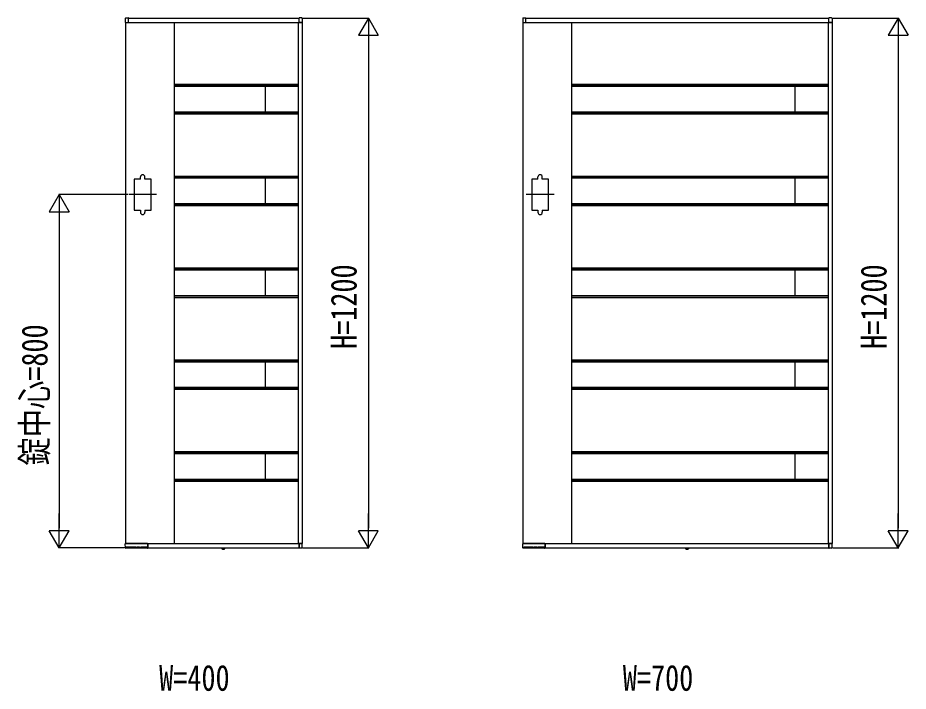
# Model space of a CAD drawing. Units: millimetres, scale not verified. Extents: x -8410 to 8410, y -5940 to 5940.
# Drawn here: x -1654 to 363, y 1326 to 2850 of the extents above; entities that cross this region are included whole.
import ezdxf
from ezdxf.enums import TextEntityAlignment as Align

# ---------------------------------------------------------------- set-up
doc = ezdxf.new("R2010")
doc.units = ezdxf.units.MM
doc.header["$LTSCALE"] = 30
doc.layers.add('0-2_YKK_A1', color=4, linetype='Continuous')
doc.layers.add('0-3_YKK_D', color=6, linetype='Continuous')
doc.styles.add('ＭＳ ゴシック', font='')
doc.styles.get('ＭＳ ゴシック').set_extended_font_data('MS Gothic')

msp = doc.modelspace()

# ---------------------------------------------------------------- linework, layer by layer
at = {"layer": '0-2_YKK_A1'}
for p, q in [((-1410.46, 2848.63), (-1410.46, 2840.5)), ((-1409.05, 2850.13), (-1403.49, 2850.47)), ((-1402.96, 2850), (-1016.96, 2850)), ((-1402.96, 2840), (-1402.96, 2850)), ((-1402.96, 2840.3), (-1402.96, 2849.97)), ((-1016.96, 2840), (-1016.96, 2850)), ((-1016.96, 2840.3), (-1016.96, 2849.97)), ((-1010.87, 2850.13), (-1016.43, 2850.47)), ((-1009.46, 2848.63), (-1009.46, 2840.5)), ((-510.46, 2848.63), (-510.46, 2840.5)), ((-509.05, 2850.13), (-503.49, 2850.47)), ((-502.96, 2850), (183.04, 2850)), ((-502.96, 2840), (-502.96, 2850)), ((-502.96, 2840.3), (-502.96, 2849.97)), ((183.04, 2840), (183.04, 2850)), ((183.04, 2840.3), (183.04, 2849.97)), ((189.13, 2850.13), (183.57, 2850.47)), ((190.54, 2848.63), (190.54, 2840.5)), ((-1409.96, 2840), (-1409.96, 1660)), ((-1409.96, 2840), (-1009.96, 2840)), ((-1409.96, 2840), (-1403.26, 2840)), ((-1403.26, 2840), (-1403.26, 2840)), ((-1299.96, 2840), (-1299.96, 1660)), ((-1018.96, 2840), (-1018.96, 1660)), ((-1009.96, 2840), (-1016.66, 2840)), ((-1016.66, 2840), (-1016.66, 2840)), ((-1009.96, 2840), (-1009.96, 1660)), ((-509.96, 2840), (-509.96, 1660)), ((-509.96, 2840), (190.04, 2840)), ((-509.96, 2840), (-503.26, 2840)), ((-503.26, 2840), (-503.26, 2840)), ((-399.96, 2840), (-399.96, 1660)), ((181.04, 2840), (181.04, 1660)), ((190.04, 2840), (183.34, 2840)), ((183.34, 2840), (183.34, 2840)), ((190.04, 2840), (190.04, 1660)), ((-1018.96, 2699.5), (-1299.96, 2699.5)), ((-1018.96, 2698.5), (-1299.96, 2698.5)), ((-1018.96, 2695.44), (-1299.96, 2695.44)), ((-1018.96, 2695), (-1299.96, 2695)), ((-1093.96, 2695), (-1093.96, 2637)), ((181.04, 2699.5), (-399.96, 2699.5)), ((181.04, 2698.5), (-399.96, 2698.5)), ((181.04, 2695.44), (-399.96, 2695.44)), ((181.04, 2695), (-399.96, 2695)), ((106.04, 2695), (106.04, 2637)), ((-1018.96, 2637), (-1299.96, 2637)), ((-1018.96, 2636.56), (-1299.96, 2636.56)), ((-1018.96, 2633.5), (-1299.96, 2633.5)), ((-1018.96, 2632.5), (-1299.96, 2632.5)), ((181.04, 2637), (-399.96, 2637)), ((181.04, 2636.56), (-399.96, 2636.56)), ((181.04, 2633.5), (-399.96, 2633.5)), ((181.04, 2632.5), (-399.96, 2632.5)), ((-1375.96, 2485), (-1375.96, 2490)), ((-1365.96, 2485), (-1365.96, 2490)), ((-1018.96, 2491.5), (-1299.96, 2491.5)), ((-1018.96, 2490.5), (-1299.96, 2490.5)), ((-1018.96, 2487.44), (-1299.96, 2487.44)), ((-1018.96, 2487), (-1299.96, 2487)), ((-1093.96, 2487), (-1093.96, 2429)), ((-475.96, 2485), (-475.96, 2490)), ((-465.96, 2485), (-465.96, 2490)), ((181.04, 2491.5), (-399.96, 2491.5)), ((181.04, 2490.5), (-399.96, 2490.5)), ((181.04, 2487.44), (-399.96, 2487.44)), ((181.04, 2487), (-399.96, 2487)), ((106.04, 2487), (106.04, 2429)), ((-1339.46, 2450), (-1402.46, 2450)), ((-439.46, 2450), (-502.46, 2450)), ((-1018.96, 2429), (-1299.96, 2429)), ((-1018.96, 2428.56), (-1299.96, 2428.56)), ((-1018.96, 2425.5), (-1299.96, 2425.5)), ((-1018.96, 2424.5), (-1299.96, 2424.5)), ((181.04, 2429), (-399.96, 2429)), ((181.04, 2428.56), (-399.96, 2428.56)), ((181.04, 2425.5), (-399.96, 2425.5)), ((181.04, 2424.5), (-399.96, 2424.5)), ((-1375.96, 2415), (-1375.96, 2410)), ((-1365.96, 2415), (-1365.96, 2410)), ((-475.96, 2415), (-475.96, 2410)), ((-465.96, 2415), (-465.96, 2410)), ((-1018.96, 2283.5), (-1299.96, 2283.5)), ((-1018.96, 2282.5), (-1299.96, 2282.5)), ((-1018.96, 2279.44), (-1299.96, 2279.44)), ((-1018.96, 2279), (-1299.96, 2279)), ((-1093.96, 2279), (-1093.96, 2221)), ((181.04, 2283.5), (-399.96, 2283.5)), ((181.04, 2282.5), (-399.96, 2282.5)), ((181.04, 2279.44), (-399.96, 2279.44)), ((181.04, 2279), (-399.96, 2279)), ((106.04, 2279), (106.04, 2221)), ((-1018.96, 2221), (-1299.96, 2221)), ((-1018.96, 2220.56), (-1299.96, 2220.56)), ((181.04, 2221), (-399.96, 2221)), ((181.04, 2220.56), (-399.96, 2220.56)), ((-1018.96, 2217.5), (-1299.96, 2217.5)), ((-1018.96, 2216.5), (-1299.96, 2216.5)), ((181.04, 2217.5), (-399.96, 2217.5)), ((181.04, 2216.5), (-399.96, 2216.5)), ((-1018.96, 2075.5), (-1299.96, 2075.5)), ((-1018.96, 2074.5), (-1299.96, 2074.5)), ((-1018.96, 2071.44), (-1299.96, 2071.44)), ((-1018.96, 2071), (-1299.96, 2071)), ((-1093.96, 2071), (-1093.96, 2013)), ((181.04, 2075.5), (-399.96, 2075.5)), ((181.04, 2074.5), (-399.96, 2074.5)), ((181.04, 2071.44), (-399.96, 2071.44)), ((181.04, 2071), (-399.96, 2071)), ((106.04, 2071), (106.04, 2013)), ((-1018.96, 2013), (-1299.96, 2013)), ((-1018.96, 2012.56), (-1299.96, 2012.56)), ((-1018.96, 2009.5), (-1299.96, 2009.5)), ((-1018.96, 2008.5), (-1299.96, 2008.5)), ((181.04, 2013), (-399.96, 2013)), ((181.04, 2012.56), (-399.96, 2012.56)), ((181.04, 2009.5), (-399.96, 2009.5)), ((181.04, 2008.5), (-399.96, 2008.5)), ((-1018.96, 1867.5), (-1299.96, 1867.5)), ((-1018.96, 1866.5), (-1299.96, 1866.5)), ((-1018.96, 1863.44), (-1299.96, 1863.44)), ((-1018.96, 1863), (-1299.96, 1863)), ((-1093.96, 1863), (-1093.96, 1805)), ((181.04, 1867.5), (-399.96, 1867.5)), ((181.04, 1866.5), (-399.96, 1866.5)), ((181.04, 1863.44), (-399.96, 1863.44)), ((181.04, 1863), (-399.96, 1863)), ((106.04, 1863), (106.04, 1805)), ((-1018.96, 1805), (-1299.96, 1805)), ((-1018.96, 1804.56), (-1299.96, 1804.56)), ((-1018.96, 1801.5), (-1299.96, 1801.5)), ((-1018.96, 1800.5), (-1299.96, 1800.5)), ((181.04, 1805), (-399.96, 1805)), ((181.04, 1804.56), (-399.96, 1804.56)), ((181.04, 1801.5), (-399.96, 1801.5)), ((181.04, 1800.5), (-399.96, 1800.5)), ((-1409.85, 1649.97), (-1410.43, 1659.47)), ((-1409.96, 1660), (-1009.96, 1660)), ((-1360.26, 1660), (-1409.93, 1660)), ((-1359.96, 1659.7), (-1359.96, 1650.02)), ((-1359.66, 1660), (-1359.66, 1650)), ((-1016.96, 1650), (-1016.96, 1660)), ((-1016.96, 1659.7), (-1016.96, 1650.03)), ((-1009.96, 1660), (-1016.66, 1660)), ((-1016.66, 1660), (-1016.66, 1660)), ((-1009.46, 1651.37), (-1009.46, 1659.5)), ((-509.85, 1649.97), (-510.43, 1659.47)), ((-509.96, 1660), (190.04, 1660)), ((-460.26, 1660), (-509.93, 1660)), ((-459.96, 1659.7), (-459.96, 1650.02)), ((-459.66, 1660), (-459.66, 1650)), ((183.04, 1650), (183.04, 1660)), ((183.04, 1659.7), (183.04, 1650.03)), ((190.04, 1660), (183.34, 1660)), ((183.34, 1660), (183.34, 1660)), ((190.54, 1651.37), (190.54, 1659.5)), ((-1408.6, 1649.5), (-1409.35, 1649.5)), ((-1408.1, 1649.99), (-1408.07, 1651.81)), ((-1408.09, 1650.5), (-1361.79, 1650.5)), ((-1387.17, 1652.1), (-1407.75, 1652.1)), ((-1386.85, 1651.81), (-1386.84, 1650.99)), ((-1385.12, 1650.99), (-1385.1, 1651.81)), ((-1378.13, 1652.1), (-1384.79, 1652.1)), ((-1377.82, 1651.81), (-1377.8, 1650.99)), ((-1376.08, 1650.99), (-1376.07, 1651.81)), ((-1362.13, 1652.1), (-1375.75, 1652.1)), ((-1365.86, 1652.1), (-1365.84, 1650.99)), ((-1361.82, 1651.81), (-1361.79, 1650.01)), ((-1360.46, 1649.52), (-1361.29, 1649.52)), ((-1359.66, 1650), (-1016.96, 1650)), ((-1192.22, 1649.5), (-1192.13, 1650)), ((-1192.22, 1649.5), (-1192.05, 1648.53)), ((-1192.22, 1649.5), (-1184.4, 1649.5)), ((-1192.13, 1650), (-1184.49, 1650)), ((-1188.31, 1645.8), (-1188.31, 1650)), ((-1184.4, 1649.5), (-1184.57, 1648.53)), ((-1184.4, 1649.5), (-1184.49, 1650)), ((-1010.87, 1649.87), (-1016.43, 1649.53)), ((-508.6, 1649.5), (-509.35, 1649.5)), ((-508.1, 1649.99), (-508.07, 1651.81)), ((-508.09, 1650.5), (-461.79, 1650.5)), ((-487.17, 1652.1), (-507.75, 1652.1)), ((-486.85, 1651.81), (-486.84, 1650.99)), ((-485.12, 1650.99), (-485.1, 1651.81)), ((-478.13, 1652.1), (-484.79, 1652.1)), ((-477.82, 1651.81), (-477.8, 1650.99)), ((-476.08, 1650.99), (-476.07, 1651.81)), ((-462.13, 1652.1), (-475.75, 1652.1)), ((-465.86, 1652.1), (-465.84, 1650.99)), ((-461.82, 1651.81), (-461.79, 1650.01)), ((-460.46, 1649.52), (-461.29, 1649.52)), ((-459.66, 1650), (183.04, 1650)), ((-142.22, 1649.5), (-142.13, 1650)), ((-142.22, 1649.5), (-142.05, 1648.53)), ((-142.22, 1649.5), (-134.4, 1649.5)), ((-142.13, 1650), (-134.49, 1650)), ((-138.31, 1645.8), (-138.31, 1650)), ((-134.4, 1649.5), (-134.57, 1648.53)), ((-134.4, 1649.5), (-134.49, 1650)), ((189.13, 1649.87), (183.57, 1649.53))]:
    msp.add_line(p, q, dxfattribs=at)
for points in [[(-1375.96, 2485), (-1389.96, 2485), (-1389.96, 2415), (-1375.96, 2415)], [(-1365.96, 2415), (-1351.96, 2415), (-1351.96, 2485), (-1365.96, 2485)], [(-475.96, 2485), (-489.96, 2485), (-489.96, 2415), (-475.96, 2415)], [(-465.96, 2415), (-451.96, 2415), (-451.96, 2485), (-465.96, 2485)], [(-1407.75, 1652.1), (-1407.89, 1652.07), (-1407.97, 1652.02), (-1408.01, 1651.97), (-1408.04, 1651.91), (-1408.06, 1651.86), (-1408.07, 1651.81)], [(-1386.85, 1651.81), (-1386.86, 1651.85), (-1386.87, 1651.9), (-1386.89, 1651.95), (-1386.92, 1651.99), (-1386.97, 1652.04), (-1387.05, 1652.08), (-1387.17, 1652.1)], [(-1384.79, 1652.1), (-1384.92, 1652.07), (-1385, 1652.02), (-1385.05, 1651.97), (-1385.08, 1651.91), (-1385.09, 1651.86), (-1385.1, 1651.81)], [(-1377.82, 1651.81), (-1377.82, 1651.85), (-1377.83, 1651.9), (-1377.86, 1651.95), (-1377.89, 1651.99), (-1377.94, 1652.04), (-1378.01, 1652.08), (-1378.13, 1652.1)], [(-1375.75, 1652.1), (-1375.89, 1652.07), (-1375.97, 1652.02), (-1376.01, 1651.97), (-1376.04, 1651.91), (-1376.06, 1651.86), (-1376.07, 1651.81)], [(-1361.82, 1651.81), (-1361.82, 1651.85), (-1361.83, 1651.9), (-1361.86, 1651.95), (-1361.89, 1651.99), (-1361.94, 1652.04), (-1362.01, 1652.08), (-1362.13, 1652.1)], [(-1190.61, 1647.42), (-1189.46, 1649.74), (-1188.31, 1650.35)], [(-1186.01, 1647.42), (-1187.17, 1649.74), (-1188.31, 1650.35)], [(-507.75, 1652.1), (-507.89, 1652.07), (-507.97, 1652.02), (-508.01, 1651.97), (-508.04, 1651.91), (-508.06, 1651.86), (-508.07, 1651.81)], [(-486.85, 1651.81), (-486.86, 1651.85), (-486.87, 1651.9), (-486.89, 1651.95), (-486.92, 1651.99), (-486.97, 1652.04), (-487.05, 1652.08), (-487.17, 1652.1)], [(-484.79, 1652.1), (-484.92, 1652.07), (-485, 1652.02), (-485.05, 1651.97), (-485.08, 1651.91), (-485.09, 1651.86), (-485.1, 1651.81)], [(-477.82, 1651.81), (-477.82, 1651.85), (-477.83, 1651.9), (-477.86, 1651.95), (-477.89, 1651.99), (-477.94, 1652.04), (-478.01, 1652.08), (-478.13, 1652.1)], [(-475.75, 1652.1), (-475.89, 1652.07), (-475.97, 1652.02), (-476.01, 1651.97), (-476.04, 1651.91), (-476.06, 1651.86), (-476.07, 1651.81)], [(-461.82, 1651.81), (-461.82, 1651.85), (-461.83, 1651.9), (-461.86, 1651.95), (-461.89, 1651.99), (-461.94, 1652.04), (-462.01, 1652.08), (-462.13, 1652.1)], [(-140.61, 1647.42), (-139.46, 1649.74), (-138.31, 1650.35)], [(-136.01, 1647.42), (-137.17, 1649.74), (-138.31, 1650.35)]]:
    msp.add_lwpolyline(points, dxfattribs=at)
for centre, radius, start, end in [((-1408.96, 2848.63), 1.5, 93.5, 180), ((-1403.46, 2849.97), 0.5, 0, 93.5), ((-1016.46, 2849.97), 0.5, 86.5, 180), ((-1010.96, 2848.63), 1.5, 0, 86.5), ((-508.96, 2848.63), 1.5, 93.5, 180), ((-503.46, 2849.97), 0.5, 0, 93.5), ((183.54, 2849.97), 0.5, 86.5, 180), ((189.04, 2848.63), 1.5, 0, 86.5), ((-1409.96, 2840.5), 0.5, 180, 270), ((-1403.26, 2840.3), 0.3, 270, 0), ((-1016.66, 2840.3), 0.3, 180, 270), ((-1009.96, 2840.5), 0.5, 270, 0), ((-509.96, 2840.5), 0.5, 180, 270), ((-503.26, 2840.3), 0.3, 270, 0), ((183.34, 2840.3), 0.3, 180, 270), ((190.04, 2840.5), 0.5, 270, 0), ((-1370.96, 2490), 5, 0, 180), ((-470.96, 2490), 5, 0, 180), ((-1370.96, 2410), 5, 180, 0), ((-470.96, 2410), 5, 180, 0), ((-1409.93, 1659.5), 0.5, 90, 183.5), ((-1360.26, 1659.7), 0.3, 0, 90), ((-1016.66, 1659.7), 0.3, 90, 180), ((-1009.96, 1659.5), 0.5, 0, 90), ((-509.93, 1659.5), 0.5, 90, 183.5), ((-460.26, 1659.7), 0.3, 0, 90), ((183.34, 1659.7), 0.3, 90, 180), ((190.04, 1659.5), 0.5, 0, 90), ((-1409.35, 1650), 0.5, 183.5, 269.21081), ((-1408.6, 1650), 0.5, 269.18971, 359), ((-1386.34, 1651), 0.5, 181, 270), ((-1385.62, 1651), 0.5, 270, 359), ((-1377.3, 1651), 0.5, 181, 270), ((-1376.58, 1651), 0.5, 270, 359), ((-1365.34, 1651), 0.5, 181, 270), ((-1361.29, 1650.02), 0.5, 181.0014, 270.00152), ((-1360.46, 1650.02), 0.5, 270, 0), ((-1191.16, 1648.68), 0.9, 190, 239.36409), ((-1188.31, 1653.5), 6.5, 239.36409, 300.63591), ((-1185.46, 1648.68), 0.9, 300.63591, 350), ((-1016.46, 1650.03), 0.5, 180, 273.5), ((-1010.96, 1651.37), 1.5, 273.5, 0), ((-509.35, 1650), 0.5, 183.5, 269.21081), ((-508.6, 1650), 0.5, 269.18971, 359), ((-486.34, 1651), 0.5, 181, 270), ((-485.62, 1651), 0.5, 270, 359), ((-477.3, 1651), 0.5, 181, 270), ((-476.58, 1651), 0.5, 270, 359), ((-465.34, 1651), 0.5, 181, 270), ((-461.29, 1650.02), 0.5, 181.0014, 270.00152), ((-460.46, 1650.02), 0.5, 270, 0), ((-141.16, 1648.68), 0.9, 190, 239.36409), ((-138.31, 1653.5), 6.5, 239.36409, 300.63591), ((-135.46, 1648.68), 0.9, 300.63591, 350), ((183.54, 1650.03), 0.5, 180, 273.5), ((189.04, 1651.37), 1.5, 273.5, 0)]:
    msp.add_arc(centre, radius, start, end, dxfattribs=at)
at = {"layer": '0-3_YKK_D'}
for p, q in [((-1007.96, 2850), (-858.96, 2850)), ((-859.96, 2850), (-882.46, 2811.03)), ((-859.96, 2850), (-837.46, 2811.03)), ((-859.96, 2850), (-859.96, 2772.06)), ((192.04, 2850), (341.04, 2850)), ((340.04, 2850), (317.54, 2811.03)), ((340.04, 2850), (362.54, 2811.03)), ((340.04, 2850), (340.04, 2772.06)), ((-882.46, 2811.03), (-837.46, 2811.03)), ((-859.96, 2805), (-859.96, 1695)), ((317.54, 2811.03), (362.54, 2811.03)), ((340.04, 2805), (340.04, 1695)), ((-1559.96, 2450), (-1582.46, 2411.03)), ((-1404.46, 2450), (-1560.96, 2450)), ((-1559.96, 2450), (-1537.46, 2411.03)), ((-1559.96, 2450), (-1559.96, 2372.06)), ((-1582.46, 2411.03), (-1537.46, 2411.03)), ((-1559.96, 2405), (-1559.96, 1695)), ((-1559.96, 1650), (-1559.96, 1727.94)), ((-859.96, 1650), (-859.96, 1727.94)), ((340.04, 1650), (340.04, 1727.94)), ((-1559.96, 1650), (-1582.46, 1688.97)), ((-1537.46, 1688.97), (-1582.46, 1688.97)), ((-1559.96, 1650), (-1537.46, 1688.97)), ((-859.96, 1650), (-882.46, 1688.97)), ((-837.46, 1688.97), (-882.46, 1688.97)), ((-859.96, 1650), (-837.46, 1688.97)), ((340.04, 1650), (317.54, 1688.97)), ((362.54, 1688.97), (317.54, 1688.97)), ((340.04, 1650), (362.54, 1688.97)), ((-1411.96, 1650), (-1560.96, 1650)), ((-1007.96, 1650), (-858.96, 1650)), ((192.04, 1650), (341.04, 1650))]:
    msp.add_line(p, q, dxfattribs=at)

# ---------------------------------------------------------------- texts
at = {"layer": '0-3_YKK_D', "style": 'ＭＳ ゴシック', "width": 0.8}
for s, p in [('H=1200', (-868.96, 2100.67)), ('H=1200', (331.04, 2100.67)), ('錠中心=800', (-1568.96, 1836.67))]:
    msp.add_text(s, height=58.65, rotation=90, dxfattribs=at).set_placement(p, align=Align.BOTTOM_LEFT)
for s, p in [('W=400', (-1333.69, 1309)), ('W=700', (-283.69, 1309))]:
    msp.add_text(s, height=58.65, dxfattribs=at).set_placement(p, align=Align.BOTTOM_LEFT)

doc.saveas('drawing.dxf')
